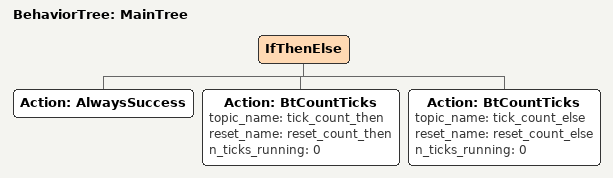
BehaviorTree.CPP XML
<!-- Test that as soon as the Sequence returns success (tick_count_3 = 1):
    - tick_count_0 is ticked one time
    - tick_count_1 is ticked three times
    - tick_count_2 is ticked one time
 -->
<root BTCPP_format="4" >
    <BehaviorTree ID="MainTree">
        <IfThenElse>
            <Action ID="AlwaysSuccess" />
            <Action ID="BtCountTicks" topic_name="tick_count_then" reset_name="reset_count_then" n_ticks_running="0" />
            <Action ID="BtCountTicks" topic_name="tick_count_else" reset_name="reset_count_else" n_ticks_running="0" />
        </IfThenElse>
    </BehaviorTree>
</root>
